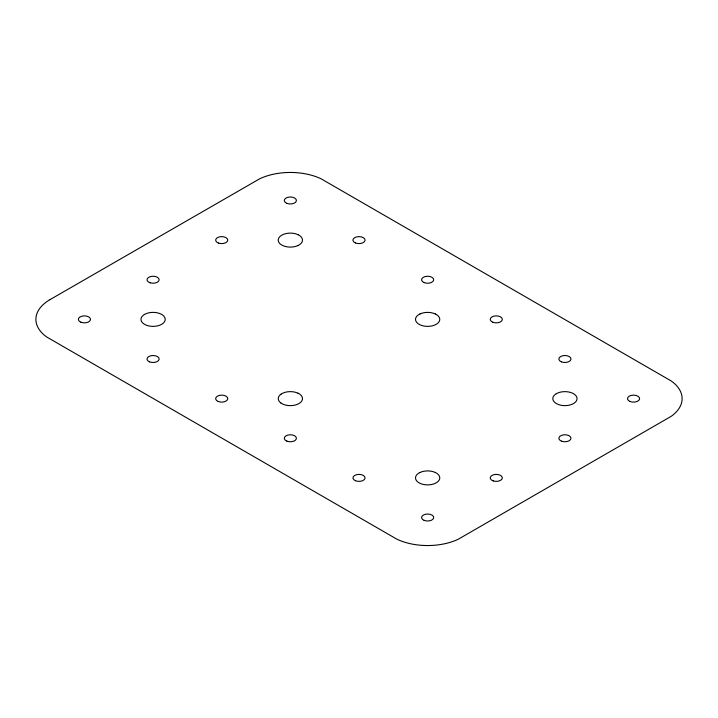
<?xml version="1.0" encoding="UTF-8"?>
<svg xmlns="http://www.w3.org/2000/svg" width="718" height="718" viewBox="0 0 718 718"><rect width="100%" height="100%" fill="white"/><g stroke="black" fill="none" stroke-linecap="round" stroke-linejoin="round"><path stroke-width="1.08" d="M280.944 394.209L282.704 393.195A12.116 6.992 0 0 1 298.033 393.213M298.015 245.547L299.774 244.533A12.116 6.992 0 0 0 299.765 235.692L298.015 234.678M419.985 313.937L418.226 314.951A12.116 6.992 0 0 0 418.253 323.8L419.985 324.805A12.116 6.992 0 0 0 435.296 324.805L437.056 323.791A12.116 6.992 0 0 0 437.047 314.951L435.296 313.937M419.985 472.453L418.235 473.467A12.116 6.992 0 0 0 418.244 482.316L419.985 483.322A12.116 6.992 0 0 0 435.296 483.322L437.056 482.308A12.116 6.992 0 0 0 437.047 473.467L435.305 472.453M298.015 393.195L299.774 394.209A12.116 6.992 0 0 1 299.774 403.049L298.024 404.063A12.116 6.992 0 0 1 282.704 404.063L280.944 403.049M298.033 245.529A12.116 6.992 0 0 1 282.721 245.529L280.944 244.533A12.116 6.992 0 0 1 280.953 235.692L282.704 234.678A12.116 6.992 0 0 1 298.033 234.696M280.98 403.049A12.116 6.992 0 0 1 280.989 394.209M419.985 313.963A12.116 6.992 0 0 1 435.296 313.963M419.985 472.48A12.116 6.992 0 0 1 435.296 472.48M50.116 299.559L46.787 301.686A48.456 27.975 0 0 0 46.805 337.047L397.009 539.254A48.456 27.975 0 0 0 458.255 539.245L671.213 416.314A48.456 27.975 0 0 0 671.195 380.953L320.991 178.746A48.456 27.975 0 0 0 259.745 178.755L50.116 299.559M144.498 314.421L143.663 314.951A12.116 6.992 0 0 0 143.699 323.791L145.422 324.805A12.116 6.992 0 0 0 160.733 324.805L162.492 323.791A12.116 6.992 0 0 0 162.483 314.951L160.733 313.937A12.116 6.992 0 0 0 145.44 313.945L144.498 314.421M556.342 393.679L555.508 394.209A12.116 6.992 0 0 0 555.553 403.049L557.267 404.063A12.116 6.992 0 0 0 572.596 404.054L574.337 403.049A12.116 6.992 0 0 0 574.328 394.209L572.578 393.195A12.116 6.992 0 0 0 557.285 393.213L556.342 393.679M218.685 243.142A6.067 3.5 0 0 0 227.786 240.108A6.067 3.5 0 0 0 218.685 237.075A6.067 3.5 0 0 0 218.685 243.142M286.841 203.338A6.067 3.5 0 0 0 296.399 200.816A6.067 3.5 0 0 0 287.846 197.297A6.067 3.5 0 0 0 286.841 203.338M355.473 242.962A6.067 3.5 0 0 0 365.04 240.449A6.067 3.5 0 0 0 356.487 236.922A6.067 3.5 0 0 0 355.473 242.962M424.114 282.596A6.067 3.5 0 0 0 433.681 280.074A6.067 3.5 0 0 0 425.119 276.556A6.067 3.5 0 0 0 424.114 282.596M492.754 322.22A6.067 3.5 0 0 0 502.322 319.707A6.067 3.5 0 0 0 493.769 316.18A6.067 3.5 0 0 0 492.754 322.22M561.404 361.854A6.067 3.5 0 0 0 570.963 359.332A6.067 3.5 0 0 0 562.409 355.814A6.067 3.5 0 0 0 561.404 361.854M149.55 361.854A6.067 3.5 0 0 0 159.118 359.332A6.067 3.5 0 0 0 150.565 355.814A6.067 3.5 0 0 0 149.55 361.854M218.191 401.479A6.067 3.5 0 0 0 227.759 398.966A6.067 3.5 0 0 0 219.196 395.438A6.067 3.5 0 0 0 218.191 401.479M286.832 441.112A6.067 3.5 0 0 0 296.399 438.59A6.067 3.5 0 0 0 287.837 435.072A6.067 3.5 0 0 0 286.832 441.112M355.473 480.737A6.067 3.5 0 0 0 365.04 478.224A6.067 3.5 0 0 0 356.487 474.697A6.067 3.5 0 0 0 355.473 480.737M80.91 322.22A6.067 3.5 0 0 0 90.477 319.707A6.067 3.5 0 0 0 81.924 316.18A6.067 3.5 0 0 0 80.91 322.22M150.044 282.775A6.067 3.5 0 0 0 159.145 279.742A6.067 3.5 0 0 0 150.044 276.708A6.067 3.5 0 0 0 150.044 282.775M561.889 441.292A6.067 3.5 0 0 0 570.99 438.258A6.067 3.5 0 0 0 561.889 435.225A6.067 3.5 0 0 0 561.889 441.292M630.045 401.479A6.067 3.5 0 0 0 639.603 398.966A6.067 3.5 0 0 0 631.05 395.438A6.067 3.5 0 0 0 630.045 401.479M424.123 520.37A6.067 3.5 0 0 0 433.681 517.857A6.067 3.5 0 0 0 425.128 514.33A6.067 3.5 0 0 0 424.123 520.37M493.248 480.925A6.067 3.5 0 0 0 502.349 477.892A6.067 3.5 0 0 0 493.248 474.858A6.067 3.5 0 0 0 493.248 480.925"/></g></svg>
